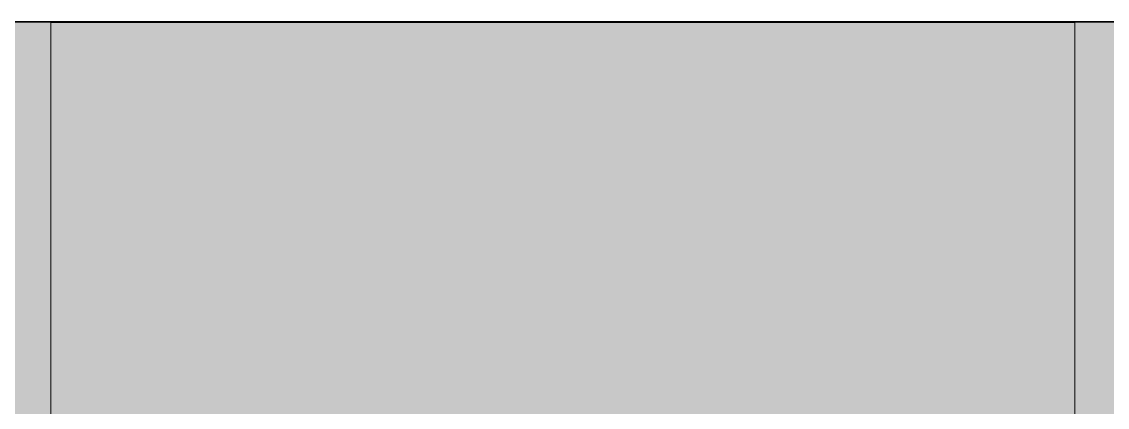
# Model space of a CAD drawing. Extents: x 636 to 1333, y -1473 to -462.
# Drawn here: x 855.6 to 1088.5, y -545.1 to -462.4 of the extents above; entities that cross this region are included whole.
import ezdxf

# ---------------------------------------------------------------- set-up
doc = ezdxf.new("R2010")
doc.units = 0
doc.header["$MEASUREMENT"] = 0
doc.layers.add('katman 1', color=7, linetype='Continuous')

msp = doc.modelspace()

# ---------------------------------------------------------------- hatches: boundary and pattern name
at = {"layer": 'katman 1', "true_color": 0xff0000}
h = msp.add_hatch(color=1, dxfattribs=at)
h.dxf.hatch_style = 2
h.paths.add_polyline_path([(635.54, -462.38), (1332.68, -462.38), (1332.68, -1472.83), (635.54, -1472.83)])
at = {"layer": 'katman 1', "true_color": 0x017f52}
h = msp.add_hatch(color=126, dxfattribs=at)
h.dxf.hatch_style = 2
h.paths.add_polyline_path([(635.54, -462.38), (861.86, -462.38), (861.86, -1473), (635.54, -1473)])
at = {"layer": 'katman 1', "true_color": 0xddbb3f}
h = msp.add_hatch(color=43, dxfattribs=at)
h.dxf.hatch_style = 2
h.paths.add_polyline_path([(1081.58, -462.55), (861.86, -462.55), (861.86, -1473), (1081.58, -1473)])

# ---------------------------------------------------------------- linework, layer by layer
at = {"layer": 'katman 1', "color": 7, "lineweight": 35, "true_color": 0xffffff}
msp.add_lwpolyline([(635.54, -462.38), (1332.68, -462.38), (1332.68, -1472.83), (635.54, -1472.83), (635.54, -462.38)], dxfattribs=at)
at = {"layer": 'katman 1', "lineweight": 0}
for points in [[(635.54, -462.38), (861.86, -462.38), (861.86, -1473), (635.54, -1473), (635.54, -462.38)], [(1081.58, -462.55), (861.86, -462.55), (861.86, -1473), (1081.58, -1473), (1081.58, -462.55)]]:
    msp.add_lwpolyline(points, dxfattribs=at)

doc.saveas('drawing.dxf')
